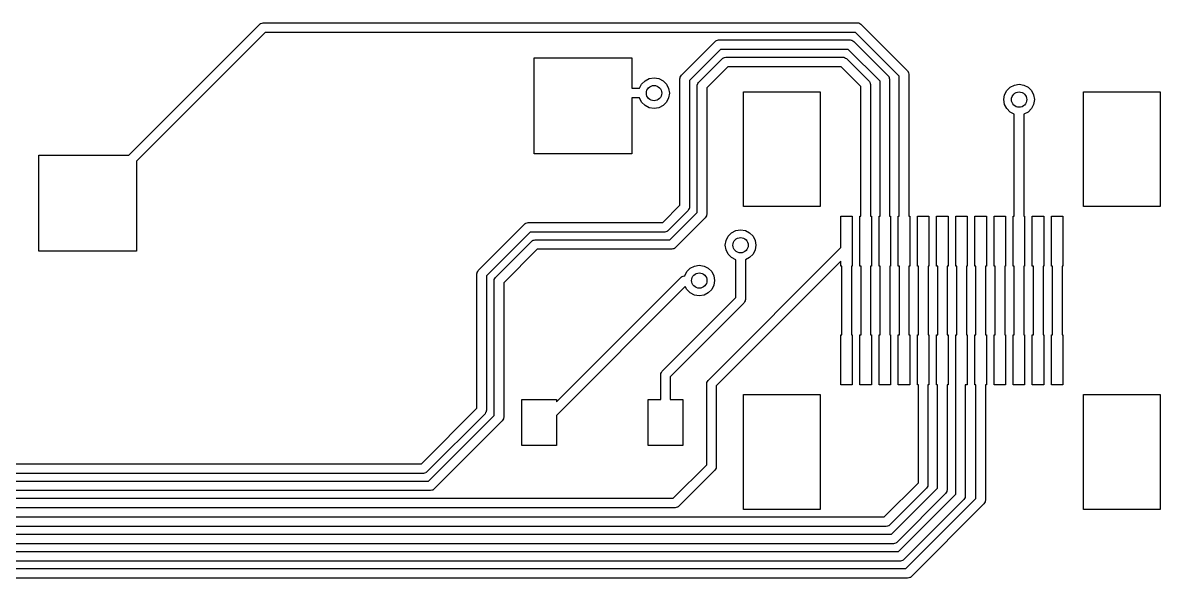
# Model space of a CAD drawing. Extents: x -27 to 355, y -108 to 35.
# Drawn here: x 320.07 to 349.76, y -47.66 to -33.16 of the extents above; entities that cross this region are included whole.
import ezdxf

# ---------------------------------------------------------------- set-up
doc = ezdxf.new("R2010")
doc.units = 0
doc.layers.add('BLACK', color=7, linetype='CONTINUOUS')

msp = doc.modelspace()

# ---------------------------------------------------------------- linework, layer by layer
at = {"layer": 'BLACK', "linetype": 'CONTINUOUS'}
for p, q in [((322.838, -36.6233), (326.26, -33.2014)), ((326.26, -33.2014), (326.278, -33.188)), ((326.278, -33.188), (326.281, -33.1846)), ((326.281, -33.1846), (326.284, -33.1838)), ((326.284, -33.1838), (326.289, -33.1799)), ((326.289, -33.1799), (326.319, -33.1734)), ((326.319, -33.1734), (326.349, -33.1647)), ((326.349, -33.1647), (341.86, -33.1647)), ((341.86, -33.1647), (341.882, -33.1679)), ((341.882, -33.1679), (341.887, -33.1676)), ((341.887, -33.1676), (341.889, -33.169)), ((341.889, -33.169), (341.896, -33.1699)), ((341.896, -33.1699), (341.922, -33.1866)), ((341.922, -33.1866), (341.949, -33.2014)), ((341.949, -33.2014), (343.163, -34.416)), ((326.4, -33.4147), (323.04, -36.7751)), ((341.809, -33.4147), (326.4, -33.4147)), ((342.95, -34.5561), (341.809, -33.4147)), ((337.263, -34.5357), (338.147, -33.6509)), ((338.147, -33.6509), (338.165, -33.6376)), ((338.165, -33.6376), (338.168, -33.6341)), ((338.168, -33.6341), (338.171, -33.6333)), ((338.171, -33.6333), (338.176, -33.6294)), ((338.176, -33.6294), (338.206, -33.6229)), ((338.206, -33.6229), (338.236, -33.6143)), ((338.236, -33.6143), (341.674, -33.6143)), ((341.674, -33.6143), (341.696, -33.6175)), ((341.696, -33.6175), (341.701, -33.6171)), ((341.701, -33.6171), (341.703, -33.6185)), ((341.703, -33.6185), (341.71, -33.6194)), ((341.71, -33.6194), (341.736, -33.6361)), ((341.736, -33.6361), (341.763, -33.6509)), ((341.763, -33.6509), (342.663, -34.5517)), ((333.417, -36.5833), (333.417, -34.0833)), ((333.417, -34.0833), (335.967, -34.0833)), ((335.967, -34.0833), (335.967, -34.8758)), ((338.288, -33.8643), (337.476, -34.6759)), ((337.712, -34.7219), (338.334, -34.1004)), ((341.622, -33.8643), (338.288, -33.8643)), ((338.334, -34.1004), (338.351, -34.0871)), ((338.351, -34.0871), (338.354, -34.0836)), ((338.354, -34.0836), (338.357, -34.0828)), ((338.357, -34.0828), (338.362, -34.0789)), ((338.362, -34.0789), (338.392, -34.0725)), ((338.392, -34.0725), (338.422, -34.0638)), ((338.422, -34.0638), (341.488, -34.0638)), ((341.488, -34.0638), (341.51, -34.067)), ((341.51, -34.067), (341.515, -34.0667)), ((341.515, -34.0667), (341.517, -34.068)), ((341.517, -34.068), (341.523, -34.0689)), ((341.523, -34.0689), (341.549, -34.0856)), ((341.549, -34.0856), (341.576, -34.1004)), ((341.576, -34.1004), (342.163, -34.6874)), ((342.45, -34.6919), (341.622, -33.8643)), ((338.474, -34.3138), (337.925, -34.8621)), ((341.436, -34.3138), (338.474, -34.3138)), ((341.95, -34.8276), (341.436, -34.3138)), ((343.163, -34.416), (343.177, -34.4338)), ((343.177, -34.4338), (343.18, -34.4368)), ((343.18, -34.4368), (343.181, -34.4395)), ((343.181, -34.4395), (343.185, -34.4447)), ((343.185, -34.4447), (343.191, -34.4748)), ((336.226, -34.7657), (336.315, -34.6772)), ((336.315, -34.6772), (336.426, -34.6204)), ((336.426, -34.6204), (336.55, -34.6008)), ((336.55, -34.6008), (336.674, -34.6204)), ((336.674, -34.6204), (336.785, -34.6772)), ((336.785, -34.6772), (336.874, -34.7657)), ((337.226, -34.6241), (337.229, -34.6021)), ((337.226, -37.9266), (337.226, -34.6241)), ((337.229, -34.5975), (337.23, -34.595)), ((337.229, -34.6021), (337.229, -34.5975)), ((337.23, -34.595), (337.231, -34.5886)), ((337.231, -34.5886), (337.248, -34.5628)), ((337.248, -34.5628), (337.263, -34.5357)), ((337.476, -34.6759), (337.476, -37.9784)), ((337.697, -34.749), (337.712, -34.7219)), ((342.163, -34.6874), (342.177, -34.7052)), ((342.177, -34.7052), (342.18, -34.7083)), ((342.18, -34.7083), (342.181, -34.711)), ((342.181, -34.711), (342.185, -34.7162)), ((342.185, -34.7162), (342.191, -34.7463)), ((342.45, -38.2133), (342.45, -34.6919)), ((342.663, -34.5517), (342.677, -34.5695)), ((342.677, -34.5695), (342.68, -34.5726)), ((342.68, -34.5726), (342.681, -34.5753)), ((342.681, -34.5753), (342.685, -34.5804)), ((342.685, -34.5804), (342.691, -34.6105)), ((342.691, -34.6105), (342.7, -34.6401)), ((342.7, -34.6401), (342.7, -38.2133)), ((342.95, -38.2133), (342.95, -34.5561)), ((343.191, -34.4748), (343.2, -34.5044)), ((343.2, -34.5044), (343.2, -38.2133)), ((335.967, -34.8758), (336.17, -34.8758)), ((336.17, -34.8758), (336.226, -34.7657)), ((336.874, -34.7657), (336.93, -34.8772)), ((336.93, -34.8772), (336.95, -35.0008)), ((336.95, -35.0008), (336.93, -35.1244)), ((337.675, -34.8103), (337.679, -34.7883)), ((337.675, -38.1128), (337.675, -34.8103)), ((337.678, -34.7837), (337.68, -34.7812)), ((337.679, -34.7883), (337.678, -34.7837)), ((337.68, -34.7812), (337.681, -34.7748)), ((337.681, -34.7748), (337.697, -34.749)), ((337.925, -34.8621), (337.925, -38.1646)), ((338.885, -37.9633), (338.885, -34.9633)), ((338.885, -34.9633), (340.885, -34.9633)), ((340.885, -34.9633), (340.885, -37.9633)), ((341.95, -38.2133), (341.95, -34.8276)), ((342.191, -34.7463), (342.2, -34.7758)), ((342.2, -34.7758), (342.2, -38.2133)), ((345.7, -35.0472), (345.756, -34.9357)), ((345.756, -34.9357), (345.845, -34.8472)), ((345.845, -34.8472), (345.956, -34.7904)), ((345.956, -34.7904), (346.08, -34.7708)), ((346.08, -34.7708), (346.204, -34.7904)), ((346.204, -34.7904), (346.315, -34.8472)), ((346.315, -34.8472), (346.404, -34.9357)), ((346.404, -34.9357), (346.46, -35.0472)), ((347.765, -37.9633), (347.765, -34.9633)), ((347.765, -34.9633), (349.765, -34.9633)), ((349.765, -34.9633), (349.765, -37.9633)), ((336.17, -35.1258), (335.967, -35.1258)), ((335.967, -35.1258), (335.967, -36.5833)), ((336.226, -35.2359), (336.17, -35.1258)), ((336.315, -35.3244), (336.226, -35.2359)), ((336.426, -35.3812), (336.315, -35.3244)), ((336.785, -35.3244), (336.674, -35.3812)), ((336.874, -35.2359), (336.785, -35.3244)), ((336.93, -35.1244), (336.874, -35.2359)), ((345.68, -35.1708), (345.7, -35.0472)), ((345.7, -35.2944), (345.68, -35.1708)), ((345.756, -35.4059), (345.7, -35.2944)), ((346.46, -35.2944), (346.404, -35.4059)), ((346.46, -35.0472), (346.48, -35.1708)), ((346.48, -35.1708), (346.46, -35.2944)), ((336.55, -35.4008), (336.426, -35.3812)), ((336.674, -35.3812), (336.55, -35.4008)), ((345.845, -35.4944), (345.756, -35.4059)), ((345.95, -35.548), (345.845, -35.4944)), ((345.95, -38.2133), (345.95, -35.548)), ((346.204, -35.5512), (346.2, -35.5518)), ((346.2, -35.5518), (346.2, -38.2133)), ((346.315, -35.4944), (346.204, -35.5512)), ((346.404, -35.4059), (346.315, -35.4944)), ((320.49, -39.1233), (320.49, -36.6233)), ((320.49, -36.6233), (322.838, -36.6233)), ((323.04, -36.7751), (323.04, -39.1233)), ((335.967, -36.5833), (333.417, -36.5833)), ((336.776, -38.3763), (337.226, -37.9266)), ((337.472, -38.0075), (337.471, -38.0139)), ((337.473, -38.005), (337.472, -38.0075)), ((337.476, -37.9784), (337.473, -38.0004)), ((337.473, -38.0004), (337.473, -38.005)), ((340.885, -37.9633), (338.885, -37.9633)), ((349.765, -37.9633), (347.765, -37.9633)), ((337.439, -38.0668), (336.916, -38.5897)), ((336.963, -38.8258), (337.675, -38.1128)), ((337.889, -38.253), (337.103, -39.0392)), ((337.454, -38.0398), (337.439, -38.0668)), ((337.471, -38.0139), (337.454, -38.0398)), ((337.904, -38.226), (337.889, -38.253)), ((337.92, -38.2001), (337.904, -38.226)), ((337.921, -38.1937), (337.92, -38.2001)), ((337.923, -38.1912), (337.921, -38.1937)), ((337.925, -38.1646), (337.922, -38.1866)), ((337.922, -38.1866), (337.923, -38.1912)), ((341.425, -39.0339), (341.425, -38.2133)), ((341.425, -38.2133), (341.725, -38.2133)), ((341.725, -38.2133), (341.725, -39.5133)), ((341.925, -39.5133), (341.925, -38.2133)), ((341.925, -38.2133), (341.95, -38.2133)), ((342.2, -38.2133), (342.225, -38.2133)), ((342.225, -38.2133), (342.225, -39.5133)), ((342.425, -39.5133), (342.425, -38.2133)), ((342.425, -38.2133), (342.45, -38.2133)), ((342.7, -38.2133), (342.725, -38.2133)), ((342.725, -38.2133), (342.725, -39.5133)), ((342.925, -39.5133), (342.925, -38.2133)), ((342.925, -38.2133), (342.95, -38.2133)), ((343.2, -38.2133), (343.225, -38.2133)), ((343.225, -38.2133), (343.225, -39.5133)), ((343.425, -39.5133), (343.425, -38.2133)), ((343.425, -38.2133), (343.725, -38.2133)), ((343.725, -38.2133), (343.725, -39.5133)), ((343.925, -39.5133), (343.925, -38.2133)), ((343.925, -38.2133), (344.225, -38.2133)), ((344.225, -38.2133), (344.225, -39.5133)), ((344.425, -39.5133), (344.425, -38.2133)), ((344.425, -38.2133), (344.725, -38.2133)), ((344.725, -38.2133), (344.725, -39.5133)), ((344.925, -39.5133), (344.925, -38.2133)), ((344.925, -38.2133), (345.225, -38.2133)), ((345.225, -38.2133), (345.225, -39.5133)), ((345.425, -39.5133), (345.425, -38.2133)), ((345.425, -38.2133), (345.725, -38.2133)), ((345.725, -38.2133), (345.725, -39.5133)), ((345.925, -39.5133), (345.925, -38.2133)), ((345.925, -38.2133), (345.95, -38.2133)), ((346.2, -38.2133), (346.225, -38.2133)), ((346.225, -38.2133), (346.225, -39.5133)), ((346.425, -39.5133), (346.425, -38.2133)), ((346.425, -38.2133), (346.725, -38.2133)), ((346.725, -38.2133), (346.725, -39.5133)), ((346.925, -39.5133), (346.925, -38.2133)), ((346.925, -38.2133), (347.225, -38.2133)), ((347.225, -38.2133), (347.225, -39.5133)), ((331.962, -39.6262), (333.175, -38.4129)), ((333.175, -38.4129), (333.193, -38.3996)), ((333.193, -38.3996), (333.196, -38.3961)), ((333.196, -38.3961), (333.199, -38.3953)), ((333.199, -38.3953), (333.204, -38.3914)), ((333.204, -38.3914), (333.234, -38.3849)), ((333.234, -38.3849), (333.264, -38.3763)), ((333.264, -38.3763), (336.776, -38.3763)), ((336.899, -38.603), (336.896, -38.6065)), ((336.916, -38.5897), (336.899, -38.603)), ((338.575, -38.6472), (338.686, -38.5904)), ((338.686, -38.5904), (338.81, -38.5708)), ((338.81, -38.5708), (338.934, -38.5904)), ((338.934, -38.5904), (339.045, -38.6472)), ((333.316, -38.6263), (332.175, -39.7664)), ((332.412, -39.8124), (333.362, -38.8624)), ((336.828, -38.6263), (333.316, -38.6263)), ((333.362, -38.8624), (333.379, -38.8491)), ((333.379, -38.8491), (333.382, -38.8456)), ((333.382, -38.8456), (333.385, -38.8448)), ((333.385, -38.8448), (333.39, -38.8409)), ((333.39, -38.8409), (333.42, -38.8345)), ((333.42, -38.8345), (333.45, -38.8258)), ((333.45, -38.8258), (336.963, -38.8258)), ((336.858, -38.6176), (336.828, -38.6263)), ((336.888, -38.6111), (336.858, -38.6176)), ((336.893, -38.6073), (336.888, -38.6111)), ((336.896, -38.6065), (336.893, -38.6073)), ((338.41, -38.9708), (338.43, -38.8472)), ((338.43, -38.8472), (338.486, -38.7357)), ((338.486, -38.7357), (338.575, -38.6472)), ((339.045, -38.6472), (339.134, -38.7357)), ((339.134, -38.7357), (339.19, -38.8472)), ((339.19, -38.8472), (339.21, -38.9708)), ((323.04, -39.1233), (320.49, -39.1233)), ((333.502, -39.0758), (332.625, -39.9526)), ((337.014, -39.0758), (333.502, -39.0758)), ((337.044, -39.0671), (337.014, -39.0758)), ((337.074, -39.0607), (337.044, -39.0671)), ((337.079, -39.0568), (337.074, -39.0607)), ((337.082, -39.056), (337.079, -39.0568)), ((337.085, -39.0525), (337.082, -39.056)), ((337.103, -39.0392), (337.085, -39.0525)), ((337.961, -42.4978), (341.425, -39.0339)), ((338.43, -39.0944), (338.41, -38.9708)), ((338.486, -39.2059), (338.43, -39.0944)), ((339.19, -39.0944), (339.134, -39.2059)), ((339.21, -38.9708), (339.19, -39.0944)), ((337.609, -39.5127), (337.732, -39.4931)), ((337.732, -39.4931), (337.856, -39.5127)), ((341.425, -39.3875), (338.175, -42.638)), ((338.575, -39.2944), (338.486, -39.2059)), ((338.685, -39.3505), (338.575, -39.2944)), ((338.685, -40.3382), (338.685, -39.3505)), ((339.045, -39.2944), (338.935, -39.3505)), ((338.935, -39.3505), (338.935, -40.39)), ((339.134, -39.2059), (339.045, -39.2944)), ((341.425, -39.5133), (341.425, -39.3875)), ((331.925, -39.7146), (331.929, -39.6926)), ((331.925, -43.2271), (331.925, -39.7146)), ((331.928, -39.688), (331.93, -39.6855)), ((331.929, -39.6926), (331.928, -39.688)), ((331.93, -39.6855), (331.931, -39.6791)), ((331.931, -39.6791), (331.947, -39.6532)), ((331.947, -39.6532), (331.962, -39.6262)), ((332.175, -39.7664), (332.175, -43.2789)), ((337.273, -39.7914), (337.276, -39.7879)), ((337.276, -39.7879), (337.279, -39.7871)), ((337.279, -39.7871), (337.284, -39.7832)), ((337.284, -39.7832), (337.314, -39.7768)), ((337.314, -39.7768), (337.343, -39.7681)), ((337.343, -39.7681), (337.353, -39.7681)), ((337.353, -39.7681), (337.409, -39.658)), ((337.409, -39.658), (337.497, -39.5695)), ((337.497, -39.5695), (337.609, -39.5127)), ((337.856, -39.5127), (337.967, -39.5695)), ((337.967, -39.5695), (338.056, -39.658)), ((338.056, -39.658), (338.113, -39.7695)), ((338.113, -39.7695), (338.132, -39.8931)), ((341.455, -39.5133), (341.425, -39.5133)), ((341.455, -41.3133), (341.455, -39.5133)), ((341.725, -39.5133), (341.705, -39.5133)), ((341.705, -39.5133), (341.705, -41.3133)), ((341.955, -39.5133), (341.925, -39.5133)), ((341.955, -41.3133), (341.955, -39.5133)), ((342.225, -39.5133), (342.205, -39.5133)), ((342.205, -39.5133), (342.205, -41.3133)), ((342.455, -39.5133), (342.425, -39.5133)), ((342.455, -41.3133), (342.455, -39.5133)), ((342.725, -39.5133), (342.705, -39.5133)), ((342.705, -39.5133), (342.705, -41.3133)), ((342.955, -39.5133), (342.925, -39.5133)), ((342.955, -41.3133), (342.955, -39.5133)), ((343.225, -39.5133), (343.205, -39.5133)), ((343.205, -39.5133), (343.205, -41.3133)), ((343.455, -39.5133), (343.425, -39.5133)), ((343.455, -41.3133), (343.455, -39.5133)), ((343.725, -39.5133), (343.705, -39.5133)), ((343.705, -39.5133), (343.705, -41.3133)), ((343.955, -39.5133), (343.925, -39.5133)), ((343.955, -41.3133), (343.955, -39.5133)), ((344.225, -39.5133), (344.205, -39.5133)), ((344.205, -39.5133), (344.205, -41.3133)), ((344.455, -39.5133), (344.425, -39.5133)), ((344.455, -41.3133), (344.455, -39.5133)), ((344.725, -39.5133), (344.705, -39.5133)), ((344.705, -39.5133), (344.705, -41.3133)), ((344.955, -39.5133), (344.925, -39.5133)), ((344.955, -41.3133), (344.955, -39.5133)), ((345.225, -39.5133), (345.205, -39.5133)), ((345.205, -39.5133), (345.205, -41.3133)), ((345.455, -39.5133), (345.425, -39.5133)), ((345.455, -41.3133), (345.455, -39.5133)), ((345.725, -39.5133), (345.705, -39.5133)), ((345.705, -39.5133), (345.705, -41.3133)), ((345.955, -39.5133), (345.925, -39.5133)), ((345.955, -41.3133), (345.955, -39.5133)), ((346.225, -39.5133), (346.205, -39.5133)), ((346.205, -39.5133), (346.205, -41.3133)), ((346.455, -39.5133), (346.425, -39.5133)), ((346.455, -41.3133), (346.455, -39.5133)), ((346.725, -39.5133), (346.705, -39.5133)), ((346.705, -39.5133), (346.705, -41.3133)), ((346.955, -39.5133), (346.925, -39.5133)), ((346.955, -41.3133), (346.955, -39.5133)), ((347.225, -39.5133), (347.205, -39.5133)), ((347.205, -39.5133), (347.205, -41.3133)), ((332.375, -39.9008), (332.378, -39.8788)), ((332.375, -43.4133), (332.375, -39.9008)), ((332.378, -39.8742), (332.379, -39.8717)), ((332.378, -39.8788), (332.378, -39.8742)), ((332.379, -39.8717), (332.38, -39.8653)), ((332.38, -39.8653), (332.397, -39.8394)), ((332.397, -39.8394), (332.412, -39.8124)), ((332.625, -39.9526), (332.625, -43.4651)), ((334, -43.0597), (337.255, -39.8047)), ((337.367, -40.0463), (334, -43.4133)), ((337.255, -39.8047), (337.273, -39.7914)), ((337.409, -40.1282), (337.367, -40.0463)), ((338.113, -40.0167), (338.056, -40.1282)), ((338.132, -39.8931), (338.113, -40.0167)), ((336.762, -42.2616), (338.685, -40.3382)), ((337.497, -40.2167), (337.409, -40.1282)), ((337.609, -40.2735), (337.497, -40.2167)), ((337.732, -40.2931), (337.609, -40.2735)), ((337.856, -40.2735), (337.732, -40.2931)), ((337.967, -40.2167), (337.856, -40.2735)), ((338.056, -40.1282), (337.967, -40.2167)), ((338.898, -40.4784), (336.975, -42.4018)), ((338.913, -40.4514), (338.898, -40.4784)), ((338.93, -40.4255), (338.913, -40.4514)), ((338.931, -40.4191), (338.93, -40.4255)), ((338.932, -40.4166), (338.931, -40.4191)), ((338.935, -40.39), (338.932, -40.412)), ((338.932, -40.412), (338.932, -40.4166)), ((341.425, -42.6133), (341.425, -41.3133)), ((341.425, -41.3133), (341.455, -41.3133)), ((341.705, -41.3133), (341.725, -41.3133)), ((341.725, -41.3133), (341.725, -42.6133)), ((341.925, -42.6133), (341.925, -41.3133)), ((341.925, -41.3133), (341.955, -41.3133)), ((342.205, -41.3133), (342.225, -41.3133)), ((342.225, -41.3133), (342.225, -42.6133)), ((342.425, -42.6133), (342.425, -41.3133)), ((342.425, -41.3133), (342.455, -41.3133)), ((342.705, -41.3133), (342.725, -41.3133)), ((342.725, -41.3133), (342.725, -42.6133)), ((342.925, -42.6133), (342.925, -41.3133)), ((342.925, -41.3133), (342.955, -41.3133)), ((343.205, -41.3133), (343.225, -41.3133)), ((343.225, -41.3133), (343.225, -42.6133)), ((343.425, -42.6133), (343.425, -41.3133)), ((343.425, -41.3133), (343.455, -41.3133)), ((343.705, -41.3133), (343.725, -41.3133)), ((343.725, -41.3133), (343.725, -42.6133)), ((343.925, -42.6133), (343.925, -41.3133)), ((343.925, -41.3133), (343.955, -41.3133)), ((344.205, -41.3133), (344.225, -41.3133)), ((344.225, -41.3133), (344.225, -42.6133)), ((344.425, -42.0674), (344.425, -41.3133)), ((344.425, -41.3133), (344.455, -41.3133)), ((344.705, -41.3133), (344.725, -41.3133)), ((344.725, -41.3133), (344.725, -42.6133)), ((344.925, -42.6133), (344.925, -41.3133)), ((344.925, -41.3133), (344.955, -41.3133)), ((345.205, -41.3133), (345.225, -41.3133)), ((345.225, -41.3133), (345.225, -42.6133)), ((345.425, -42.6133), (345.425, -41.3133)), ((345.425, -41.3133), (345.455, -41.3133)), ((345.705, -41.3133), (345.725, -41.3133)), ((345.725, -41.3133), (345.725, -42.6133)), ((345.925, -42.6133), (345.925, -41.3133)), ((345.925, -41.3133), (345.955, -41.3133)), ((346.205, -41.3133), (346.225, -41.3133)), ((346.225, -41.3133), (346.225, -42.6133)), ((346.425, -42.6133), (346.425, -41.3133)), ((346.425, -41.3133), (346.455, -41.3133)), ((346.705, -41.3133), (346.725, -41.3133)), ((346.725, -41.3133), (346.725, -42.6133)), ((346.925, -42.6133), (346.925, -41.3133)), ((346.925, -41.3133), (346.955, -41.3133)), ((347.205, -41.3133), (347.225, -41.3133)), ((347.225, -41.3133), (347.225, -42.6133)), ((344.425, -42.0708), (344.425, -42.0674)), ((344.425, -45.4701), (344.425, -42.0708)), ((336.725, -42.35), (336.728, -42.328)), ((336.725, -43), (336.725, -42.35)), ((336.728, -42.3234), (336.729, -42.3209)), ((336.728, -42.328), (336.728, -42.3234)), ((336.729, -42.3209), (336.73, -42.3145)), ((336.73, -42.3145), (336.747, -42.2886)), ((336.747, -42.2886), (336.762, -42.2616)), ((336.975, -42.4018), (336.975, -43)), ((337.925, -42.5862), (337.928, -42.5642)), ((337.925, -44.6987), (337.925, -42.5862)), ((337.927, -42.5596), (337.929, -42.5571)), ((337.928, -42.5642), (337.927, -42.5596)), ((337.929, -42.5571), (337.93, -42.5507)), ((337.93, -42.5507), (337.946, -42.5248)), ((337.946, -42.5248), (337.961, -42.4978)), ((338.175, -42.638), (338.175, -44.7505)), ((341.725, -42.6133), (341.425, -42.6133)), ((342.225, -42.6133), (341.925, -42.6133)), ((342.725, -42.6133), (342.425, -42.6133)), ((343.225, -42.6133), (342.925, -42.6133)), ((343.45, -42.6133), (343.425, -42.6133)), ((343.45, -45.1732), (343.45, -42.6133)), ((343.725, -42.6133), (343.7, -42.6133)), ((343.7, -42.6133), (343.7, -45.225)), ((343.95, -42.6133), (343.925, -42.6133)), ((343.95, -45.3089), (343.95, -42.6133)), ((344.225, -42.6133), (344.2, -42.6133)), ((344.2, -42.6133), (344.2, -45.3607)), ((344.725, -42.6133), (344.675, -42.6133)), ((344.675, -42.6133), (344.675, -45.5219)), ((344.95, -42.6133), (344.925, -42.6133)), ((344.95, -45.5804), (344.95, -42.6133)), ((345.225, -42.6133), (345.2, -42.6133)), ((345.2, -42.6133), (345.2, -45.6322)), ((345.725, -42.6133), (345.425, -42.6133)), ((346.225, -42.6133), (345.925, -42.6133)), ((346.725, -42.6133), (346.425, -42.6133)), ((347.225, -42.6133), (346.925, -42.6133)), ((333.1, -44.2), (333.1, -43)), ((333.1, -43), (334, -43)), ((334, -43), (334, -43.0597)), ((336.4, -44.2), (336.4, -43)), ((336.4, -43), (336.725, -43)), ((336.975, -43), (337.3, -43)), ((337.3, -43), (337.3, -44.2)), ((338.885, -45.8633), (338.885, -42.8633)), ((338.885, -42.8633), (340.885, -42.8633)), ((340.885, -42.8633), (340.885, -45.8633)), ((347.765, -45.8633), (347.765, -42.8633)), ((347.765, -42.8633), (349.765, -42.8633)), ((349.765, -42.8633), (349.765, -45.8633)), ((330.478, -44.675), (331.925, -43.2271)), ((332.154, -43.3403), (332.139, -43.3673)), ((332.17, -43.3144), (332.154, -43.3403)), ((332.171, -43.308), (332.17, -43.3144)), ((332.173, -43.3055), (332.171, -43.308)), ((332.175, -43.2789), (332.172, -43.3009)), ((332.172, -43.3009), (332.173, -43.3055)), ((332.139, -43.3673), (330.618, -44.8884)), ((330.664, -45.1245), (332.375, -43.4133)), ((332.588, -43.5535), (330.804, -45.3379)), ((332.603, -43.5265), (332.588, -43.5535)), ((332.62, -43.5006), (332.603, -43.5265)), ((332.621, -43.4942), (332.62, -43.5006)), ((332.622, -43.4917), (332.621, -43.4942)), ((332.625, -43.4651), (332.622, -43.4871)), ((332.622, -43.4871), (332.622, -43.4917)), ((334, -43.4133), (334, -44.2)), ((334, -44.2), (333.1, -44.2)), ((337.3, -44.2), (336.4, -44.2)), ((307.201, -44.675), (330.478, -44.675)), ((337.049, -45.574), (337.925, -44.6987)), ((338.138, -44.8389), (337.189, -45.7874)), ((338.153, -44.8118), (338.138, -44.8389)), ((338.169, -44.786), (338.153, -44.8118)), ((338.17, -44.7796), (338.169, -44.786)), ((338.172, -44.7771), (338.17, -44.7796)), ((338.175, -44.7505), (338.171, -44.7725)), ((338.171, -44.7725), (338.172, -44.7771)), ((288.791, -45.1245), (330.664, -45.1245)), ((330.529, -44.925), (307.149, -44.925)), ((330.559, -44.9163), (330.529, -44.925)), ((330.589, -44.9099), (330.559, -44.9163)), ((330.594, -44.906), (330.589, -44.9099)), ((330.597, -44.9052), (330.594, -44.906)), ((330.6, -44.9017), (330.597, -44.9052)), ((330.618, -44.8884), (330.6, -44.9017)), ((330.716, -45.3745), (288.739, -45.3745)), ((330.745, -45.3659), (330.716, -45.3745)), ((330.775, -45.3594), (330.745, -45.3659)), ((330.78, -45.3555), (330.775, -45.3594)), ((330.783, -45.3547), (330.78, -45.3555)), ((330.786, -45.3512), (330.783, -45.3547)), ((330.804, -45.3379), (330.786, -45.3512)), ((342.56, -46.0628), (343.45, -45.1732)), ((343.663, -45.3134), (342.701, -46.2762)), ((342.747, -46.5123), (343.95, -45.3089)), ((343.678, -45.2864), (343.663, -45.3134)), ((343.695, -45.2605), (343.678, -45.2864)), ((343.696, -45.2541), (343.695, -45.2605)), ((343.697, -45.2516), (343.696, -45.2541)), ((343.7, -45.225), (343.697, -45.247)), ((343.697, -45.247), (343.697, -45.2516)), ((344.178, -45.4221), (344.163, -45.4491)), ((344.195, -45.3962), (344.178, -45.4221)), ((344.196, -45.3898), (344.195, -45.3962)), ((344.197, -45.3873), (344.196, -45.3898)), ((344.2, -45.3607), (344.197, -45.3827)), ((344.197, -45.3827), (344.197, -45.3873)), ((259.8, -45.574), (337.049, -45.574)), ((344.163, -45.4491), (342.887, -46.7257)), ((342.933, -46.9619), (344.425, -45.4701)), ((344.638, -45.6103), (343.073, -47.1752)), ((343.119, -47.4114), (344.95, -45.5804)), ((345.163, -45.7205), (343.259, -47.6248)), ((344.653, -45.5833), (344.638, -45.6103)), ((344.669, -45.5574), (344.653, -45.5833)), ((344.67, -45.551), (344.669, -45.5574)), ((344.672, -45.5486), (344.67, -45.551)), ((344.675, -45.5219), (344.671, -45.544)), ((344.671, -45.544), (344.672, -45.5486)), ((345.178, -45.6935), (345.163, -45.7205)), ((345.195, -45.6677), (345.178, -45.6935)), ((345.196, -45.6613), (345.195, -45.6677)), ((345.197, -45.6588), (345.196, -45.6613)), ((345.2, -45.6322), (345.197, -45.6542)), ((345.197, -45.6542), (345.197, -45.6588)), ((337.101, -45.824), (259.748, -45.824)), ((337.131, -45.8154), (337.101, -45.824)), ((337.161, -45.8089), (337.131, -45.8154)), ((337.166, -45.805), (337.161, -45.8089)), ((337.168, -45.8042), (337.166, -45.805)), ((337.172, -45.8007), (337.168, -45.8042)), ((337.189, -45.7874), (337.172, -45.8007)), ((340.885, -45.8633), (338.885, -45.8633)), ((349.765, -45.8633), (347.765, -45.8633)), ((342.612, -46.3128), (237.052, -46.3128)), ((237.104, -46.0628), (342.56, -46.0628)), ((342.642, -46.3041), (342.612, -46.3128)), ((342.672, -46.2977), (342.642, -46.3041)), ((342.677, -46.2938), (342.672, -46.2977)), ((342.68, -46.293), (342.677, -46.2938)), ((342.683, -46.2895), (342.68, -46.293)), ((342.701, -46.2762), (342.683, -46.2895)), ((216.738, -46.5123), (342.747, -46.5123)), ((342.798, -46.7623), (216.687, -46.7623)), ((342.828, -46.7537), (342.798, -46.7623)), ((342.858, -46.7472), (342.828, -46.7537)), ((342.863, -46.7433), (342.858, -46.7472)), ((342.866, -46.7425), (342.863, -46.7433)), ((342.869, -46.739), (342.866, -46.7425)), ((342.887, -46.7257), (342.869, -46.739)), ((342.985, -47.2119), (197.298, -47.2119)), ((197.349, -46.9619), (342.933, -46.9619)), ((343.014, -47.2032), (342.985, -47.2119)), ((343.044, -47.1967), (343.014, -47.2032)), ((343.049, -47.1928), (343.044, -47.1967)), ((343.052, -47.192), (343.049, -47.1928)), ((343.055, -47.1886), (343.052, -47.192)), ((343.073, -47.1752), (343.055, -47.1886)), ((178.099, -47.4114), (343.119, -47.4114)), ((343.171, -47.6614), (178.048, -47.6614)), ((343.2, -47.6527), (343.171, -47.6614)), ((343.23, -47.6462), (343.2, -47.6527)), ((343.236, -47.6424), (343.23, -47.6462)), ((343.238, -47.6416), (343.236, -47.6424)), ((343.241, -47.6381), (343.238, -47.6416)), ((343.259, -47.6248), (343.241, -47.6381))]:
    msp.add_line(p, q, dxfattribs=at)
at = {"layer": 'BLACK'}
for centre in [(336.55, -35.0008), (346.08, -35.1708), (338.81, -38.9708), (337.732, -39.8931)]:
    msp.add_circle(centre, 0.2, dxfattribs=at)

doc.saveas('drawing.dxf')
